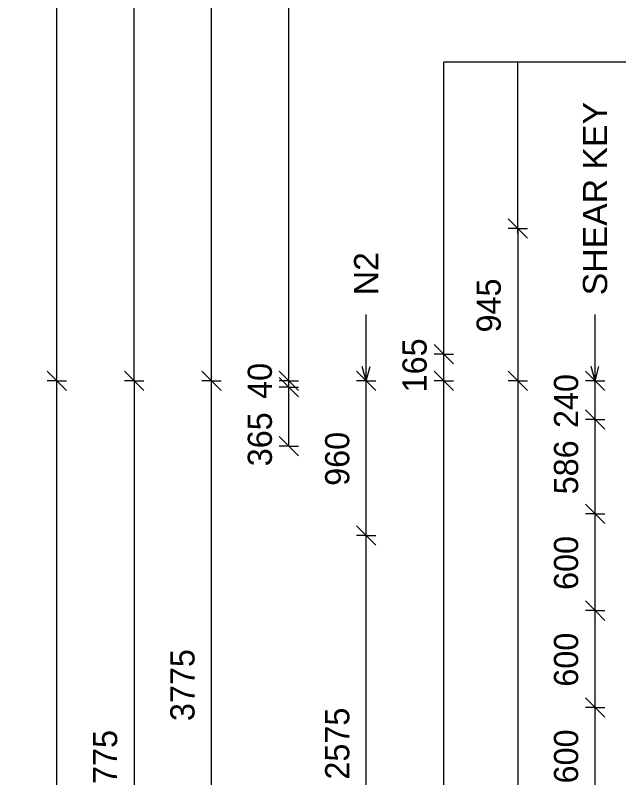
# Model space of a CAD drawing. Header units: millimetres. Extents: x -3132 to 16275, y -2723 to 21287.
# Drawn here: x -3132 to 612, y 5003 to 9732 of the extents above; entities that cross this region are included whole.
import ezdxf

# ---------------------------------------------------------------- set-up
doc = ezdxf.new("R2010")
doc.units = ezdxf.units.MM
for name, color, linetype, lineweight in [('A-ANNO-DIMS', 211, 'Continuous', 9), ('A-ANNO-DIMS-60', 211, 'Continuous', 9), ('A-DETL-MBND', 5, 'Continuous', 18), ('A-DETL-THIN', 151, 'Continuous', 18), ('G-ANNO-TEXT', 231, 'Continuous', 9)]:
    doc.layers.add(name, color=color, linetype=linetype, lineweight=lineweight)
doc.styles.add('Arial_1', font='arial.ttf', dxfattribs={"height": 150})
doc.styles.add('Nirmala UI Semilight', font='NirmalaS.ttf', dxfattribs={"height": 150})
doc.dimstyles.new('Arrow_Filled_-_2_5_NI_UI', dxfattribs={"dimscale": 304.8, "dimtxt": 157.104592, "dimasz": 0.393701, "dimexe": 0.19685, "dimexo": 0.0625, "dimgap": 0.19685, "dimtad": 1, "dimdec": 0, "dimzin": 0, "dimdsep": 46, "dimtxsty": 'Nirmala UI Semilight', "dimblk1": 'OBLIQUE', "dimblk2": 'OBLIQUE', "dimsah": 1, "dimcen": 0.09, "dimazin": 0, "dimtfac": 1, "dimtdec": 4, "dimtix": 1, "dimtmove": 0, "dimatfit": 3, "dimfxl": 0.19685, "dimfxlon": 1, "dimtvp": 1, "dimtolj": 1, "dimtzin": 0, "dimarcsym": 2})
doc.dimstyles.new('Arrow_Filled_-_2_5_NI_UI_2', dxfattribs={"dimscale": 304.8, "dimtxt": 157.104592, "dimasz": 0.393701, "dimexe": 0.19685, "dimexo": 0.0625, "dimgap": 0.19685, "dimtad": 1, "dimdec": 0, "dimzin": 0, "dimdsep": 46, "dimtxsty": 'Nirmala UI Semilight', "dimblk1": 'OBLIQUE', "dimblk2": 'OBLIQUE', "dimsah": 1, "dimcen": 0.09, "dimazin": 0, "dimtfac": 1, "dimtdec": 4, "dimtix": 1, "dimtmove": 2, "dimatfit": 3, "dimfxl": 0.19685, "dimfxlon": 1, "dimtvp": 1, "dimtolj": 1, "dimtzin": 0, "dimarcsym": 2})

# ---------------------------------------------------------------- blocks, each defined once
blk = doc.blocks.new('DIMBLOCK1-Elevation Front')
at = {"layer": 'A-ANNO-DIMS-60'}
for p, q in [((-2873.9, 7465), (-2933.9, 7525)), ((-2873.9, 7465), (-2933.9, 7465)), ((-2873.9, -1395), (-2873.9, 7465)), ((-2873.9, 7465), (-2813.9, 7405)), ((-2873.9, 7465), (-2813.9, 7465)), ((-2873.9, -1395), (-2933.9, -1335)), ((-2873.9, -1395), (-2933.9, -1395)), ((-2873.9, -1395), (-2813.9, -1455)), ((-2873.9, -1395), (-2813.9, -1395))]:
    blk.add_line(p, q, dxfattribs=at)
at = {"layer": 'A-ANNO-DIMS-60', "color": 0, "insert": (-3129.6, 2806.5), "char_height": 150, "width": 548.438, "attachment_point": 1, "rotation": 90, "line_spacing_factor": 1.142579, "style": 'Nirmala UI Semilight'}
blk.add_mtext('8860', dxfattribs=at)
blk = doc.blocks.new('_Oblique')
at = {"color": 0, "linetype": 'ByBlock', "lineweight": -2}
blk.add_line((-0.5, -0.5), (0.5, 0.5), dxfattribs=at)
blk = doc.blocks.new('DIMBLOCK13-Elevation Front')
at = {"layer": 'A-ANNO-DIMS-60'}
for p, q in [((465.9, 5439.5), (405.9, 5499.5)), ((465.9, 5439.5), (405.9, 5439.5)), ((465.9, 4839.5), (465.9, 5439.5)), ((465.9, 5439.5), (525.9, 5379.5)), ((465.9, 5439.5), (525.9, 5439.5)), ((465.9, 4839.5), (405.9, 4899.5)), ((465.9, 4839.5), (405.9, 4839.5)), ((465.9, 4839.5), (525.9, 4779.5)), ((465.9, 4839.5), (525.9, 4839.5))]:
    blk.add_line(p, q, dxfattribs=at)
at = {"layer": 'A-ANNO-DIMS-60', "color": 0, "insert": (210.2, 4968.1), "char_height": 150, "width": 411.328, "attachment_point": 1, "rotation": 90, "line_spacing_factor": 1.142579, "style": 'Nirmala UI Semilight'}
blk.add_mtext('600', dxfattribs=at)
blk = doc.blocks.new('DIMBLOCK14-Elevation Front')
at = {"layer": 'A-ANNO-DIMS-60'}
for p, q in [((465.9, 6039.5), (405.9, 6099.5)), ((465.9, 6039.5), (405.9, 6039.5)), ((465.9, 5439.5), (465.9, 6039.5)), ((465.9, 6039.5), (525.9, 5979.5)), ((465.9, 6039.5), (525.9, 6039.5)), ((465.9, 5439.5), (405.9, 5499.5)), ((465.9, 5439.5), (405.9, 5439.5)), ((465.9, 5439.5), (525.9, 5379.5)), ((465.9, 5439.5), (525.9, 5439.5))]:
    blk.add_line(p, q, dxfattribs=at)
at = {"layer": 'A-ANNO-DIMS-60', "color": 0, "insert": (210.2, 5568.1), "char_height": 150, "width": 411.328, "attachment_point": 1, "rotation": 90, "line_spacing_factor": 1.142579, "style": 'Nirmala UI Semilight'}
blk.add_mtext('600', dxfattribs=at)
blk = doc.blocks.new('DIMBLOCK15-Elevation Front')
at = {"layer": 'A-ANNO-DIMS-60'}
for p, q in [((465.9, 6639.5), (405.9, 6699.5)), ((465.9, 6639.5), (405.9, 6639.5)), ((465.9, 6039.5), (465.9, 6639.5)), ((465.9, 6639.5), (525.9, 6579.5)), ((465.9, 6639.5), (525.9, 6639.5)), ((465.9, 6039.5), (405.9, 6099.5)), ((465.9, 6039.5), (405.9, 6039.5)), ((465.9, 6039.5), (525.9, 5979.5)), ((465.9, 6039.5), (525.9, 6039.5))]:
    blk.add_line(p, q, dxfattribs=at)
at = {"layer": 'A-ANNO-DIMS-60', "color": 0, "insert": (210.2, 6168.1), "char_height": 150, "width": 411.328, "attachment_point": 1, "rotation": 90, "line_spacing_factor": 1.142579, "style": 'Nirmala UI Semilight'}
blk.add_mtext('600', dxfattribs=at)
blk = doc.blocks.new('DIMBLOCK16-Elevation Front')
at = {"layer": 'A-ANNO-DIMS-60'}
for p, q in [((465.9, 7225), (405.9, 7285)), ((465.9, 7225), (405.9, 7225)), ((465.9, 6639.5), (465.9, 7225)), ((465.9, 7225), (525.9, 7165)), ((465.9, 7225), (525.9, 7225)), ((465.9, 6639.5), (405.9, 6699.5)), ((465.9, 6639.5), (405.9, 6639.5)), ((465.9, 6639.5), (525.9, 6579.5)), ((465.9, 6639.5), (525.9, 6639.5))]:
    blk.add_line(p, q, dxfattribs=at)
at = {"layer": 'A-ANNO-DIMS-60', "color": 0, "insert": (210.2, 6760.9), "char_height": 150, "width": 411.328, "attachment_point": 1, "rotation": 90, "line_spacing_factor": 1.142579, "style": 'Nirmala UI Semilight'}
blk.add_mtext('586', dxfattribs=at)
blk = doc.blocks.new('DIMBLOCK17-Elevation Front')
at = {"layer": 'A-ANNO-DIMS-60'}
for p, q in [((465.9, 7465), (405.9, 7525)), ((465.9, 7465), (405.9, 7465)), ((465.9, 7225), (465.9, 7465)), ((465.9, 7465), (525.9, 7405)), ((465.9, 7465), (525.9, 7465)), ((465.9, 7225), (405.9, 7285)), ((465.9, 7225), (405.9, 7225)), ((465.9, 7225), (525.9, 7165)), ((465.9, 7225), (525.9, 7225))]:
    blk.add_line(p, q, dxfattribs=at)
at = {"layer": 'A-ANNO-DIMS-60', "color": 0, "insert": (210.2, 7172.2), "char_height": 150, "width": 414.756, "attachment_point": 1, "rotation": 90, "line_spacing_factor": 1.142579, "style": 'Nirmala UI Semilight'}
blk.add_mtext('240', dxfattribs=at)
blk = doc.blocks.new('DIMBLOCK48-Elevation Front')
at = {"layer": 'A-ANNO-DIMS-60'}
for p, q in [((-953.9, 6505), (-1013.9, 6565)), ((-953.9, 6505), (-1013.9, 6505)), ((-953.9, 3930), (-953.9, 6505)), ((-953.9, 6505), (-893.9, 6445)), ((-953.9, 6505), (-893.9, 6505)), ((-953.9, 3930), (-1013.9, 3990)), ((-953.9, 3930), (-1013.9, 3930)), ((-953.9, 3930), (-893.9, 3870)), ((-953.9, 3930), (-893.9, 3930))]:
    blk.add_line(p, q, dxfattribs=at)
at = {"layer": 'A-ANNO-DIMS-60', "color": 0, "insert": (-1209.6, 4991.8), "char_height": 150, "width": 541.582, "attachment_point": 1, "rotation": 90, "line_spacing_factor": 1.142579, "style": 'Nirmala UI Semilight'}
blk.add_mtext('2575', dxfattribs=at)
blk = doc.blocks.new('DIMBLOCK49-Elevation Front')
at = {"layer": 'A-ANNO-DIMS-60'}
for p, q in [((-953.9, 7465), (-1013.9, 7525)), ((-953.9, 7465), (-1013.9, 7465)), ((-953.9, 6505), (-953.9, 7465)), ((-953.9, 7465), (-893.9, 7405)), ((-953.9, 7465), (-893.9, 7465)), ((-953.9, 6505), (-1013.9, 6565)), ((-953.9, 6505), (-1013.9, 6505)), ((-953.9, 6505), (-893.9, 6445)), ((-953.9, 6505), (-893.9, 6505))]:
    blk.add_line(p, q, dxfattribs=at)
at = {"layer": 'A-ANNO-DIMS-60', "color": 0, "insert": (-1209.6, 6813.6), "char_height": 150, "width": 411.328, "attachment_point": 1, "rotation": 90, "line_spacing_factor": 1.142579, "style": 'Nirmala UI Semilight'}
blk.add_mtext('960', dxfattribs=at)
blk = doc.blocks.new('DIMBLOCK50-Elevation Front')
at = {"layer": 'A-ANNO-DIMS-60'}
for p, q in [((-1433.9, 7425), (-1493.9, 7485)), ((-1433.9, 7425), (-1493.9, 7425)), ((-1433.9, 7060), (-1433.9, 7425)), ((-1433.9, 7425), (-1373.9, 7365)), ((-1433.9, 7425), (-1373.9, 7425)), ((-1433.9, 7060), (-1493.9, 7120)), ((-1433.9, 7060), (-1493.9, 7060)), ((-1433.9, 7060), (-1373.9, 7000)), ((-1433.9, 7060), (-1373.9, 7060))]:
    blk.add_line(p, q, dxfattribs=at)
at = {"layer": 'A-ANNO-DIMS-60', "color": 0, "insert": (-1689.6, 6934.9), "char_height": 150, "width": 411.328, "attachment_point": 1, "rotation": 90, "line_spacing_factor": 1.142579, "style": 'Nirmala UI Semilight'}
blk.add_mtext('365', dxfattribs=at)
blk = doc.blocks.new('DIMBLOCK51-Elevation Front')
at = {"layer": 'A-ANNO-DIMS-60'}
for p, q in [((-1433.9, 7465), (-1493.9, 7525)), ((-1433.9, 7425), (-1493.9, 7485)), ((-1433.9, 7465), (-1493.9, 7465)), ((-1433.9, 7425), (-1493.9, 7425)), ((-1433.9, 7425), (-1433.9, 7465)), ((-1433.9, 7465), (-1373.9, 7405)), ((-1433.9, 7465), (-1373.9, 7465)), ((-1433.9, 7425), (-1373.9, 7365)), ((-1433.9, 7425), (-1373.9, 7425))]:
    blk.add_line(p, q, dxfattribs=at)
at = {"layer": 'A-ANNO-DIMS-60', "color": 0, "insert": (-1689.6, 7352.8), "char_height": 150, "width": 277.647, "attachment_point": 1, "rotation": 90, "line_spacing_factor": 1.142579, "style": 'Nirmala UI Semilight'}
blk.add_mtext('40', dxfattribs=at)
blk = doc.blocks.new('DIMBLOCK56-Elevation Front')
at = {"layer": 'A-ANNO-DIMS-60'}
for p, q in [((-1913.9, 7465), (-1973.9, 7525)), ((-1913.9, 7465), (-1973.9, 7465)), ((-1913.9, 3690), (-1913.9, 7465)), ((-1913.9, 7465), (-1853.9, 7405)), ((-1913.9, 7465), (-1853.9, 7465)), ((-1913.9, 3690), (-1973.9, 3750)), ((-1913.9, 3690), (-1973.9, 3690)), ((-1913.9, 3690), (-1853.9, 3630)), ((-1913.9, 3690), (-1853.9, 3690))]:
    blk.add_line(p, q, dxfattribs=at)
at = {"layer": 'A-ANNO-DIMS-60', "color": 0, "insert": (-2169.6, 5354.7), "char_height": 150, "width": 534.727, "attachment_point": 1, "rotation": 90, "line_spacing_factor": 1.142579, "style": 'Nirmala UI Semilight'}
blk.add_mtext('3775', dxfattribs=at)
blk = doc.blocks.new('DIMBLOCK71-Elevation Front')
at = {"layer": 'A-ANNO-DIMS-60'}
for p, q in [((-473.9, 7465), (-533.9, 7525)), ((-473.9, 7465), (-533.9, 7465)), ((-473.9, -1365), (-473.9, 7465)), ((-473.9, 7465), (-413.9, 7405)), ((-473.9, 7465), (-413.9, 7465)), ((-473.9, -1365), (-533.9, -1305)), ((-473.9, -1365), (-533.9, -1365)), ((-473.9, -1365), (-413.9, -1425)), ((-473.9, -1365), (-413.9, -1365))]:
    blk.add_line(p, q, dxfattribs=at)
at = {"layer": 'A-ANNO-DIMS-60', "color": 0, "insert": (-729.6, 2821.5), "char_height": 150, "width": 548.438, "attachment_point": 1, "rotation": 90, "line_spacing_factor": 1.142579, "style": 'Nirmala UI Semilight'}
blk.add_mtext('8830', dxfattribs=at)
blk = doc.blocks.new('DIMBLOCK72-Elevation Front')
at = {"layer": 'A-ANNO-DIMS-60'}
for p, q in [((-473.9, 7630), (-533.9, 7690)), ((-473.9, 7630), (-533.9, 7630)), ((-473.9, 7465), (-473.9, 7630)), ((-473.9, 7630), (-413.9, 7570)), ((-473.9, 7630), (-413.9, 7630)), ((-473.9, 7465), (-533.9, 7525)), ((-473.9, 7465), (-533.9, 7465)), ((-473.9, 7465), (-413.9, 7405)), ((-473.9, 7465), (-413.9, 7465))]:
    blk.add_line(p, q, dxfattribs=at)
at = {"layer": 'A-ANNO-DIMS-60', "color": 0, "insert": (-729.6, 7393.3), "char_height": 150, "width": 370.196, "attachment_point": 1, "rotation": 90, "line_spacing_factor": 1.142579, "style": 'Nirmala UI Semilight'}
blk.add_mtext('165', dxfattribs=at)
blk = doc.blocks.new('DIMBLOCK73-Elevation Front')
at = {"layer": 'A-ANNO-DIMS-60'}
for p, q in [((-14.1, 8410), (-74.1, 8470)), ((-14.1, 8410), (-74.1, 8410)), ((-14.1, 8410), (-14.1, 7465)), ((-14.1, 8410), (45.9, 8350)), ((-14.1, 8410), (45.9, 8410)), ((-14.1, 7465), (-74.1, 7525)), ((-14.1, 7465), (-74.1, 7465)), ((-14.1, 7465), (45.9, 7405)), ((-14.1, 7465), (45.9, 7465))]:
    blk.add_line(p, q, dxfattribs=at)
at = {"layer": 'A-ANNO-DIMS-60', "color": 0, "insert": (-269.8, 7764.7), "char_height": 150, "width": 414.756, "attachment_point": 1, "rotation": 90, "line_spacing_factor": 1.142579, "style": 'Nirmala UI Semilight'}
blk.add_mtext('945', dxfattribs=at)
blk = doc.blocks.new('DIMBLOCK74-Elevation Front')
at = {"layer": 'A-ANNO-DIMS-60'}
for p, q in [((-14.1, 7465), (-74.1, 7525)), ((-14.1, 7465), (-74.1, 7465)), ((-14.1, 7465), (-14.1, -1365)), ((-14.1, 7465), (45.9, 7405)), ((-14.1, 7465), (45.9, 7465)), ((-14.1, -1365), (-74.1, -1305)), ((-14.1, -1365), (-74.1, -1365)), ((-14.1, -1365), (45.9, -1425)), ((-14.1, -1365), (45.9, -1365))]:
    blk.add_line(p, q, dxfattribs=at)
at = {"layer": 'A-ANNO-DIMS-60', "color": 0, "insert": (-269.8, 2821.5), "char_height": 150, "width": 548.438, "attachment_point": 1, "rotation": 90, "line_spacing_factor": 1.142579, "style": 'Nirmala UI Semilight'}
blk.add_mtext('8830', dxfattribs=at)
blk = doc.blocks.new('DIMBLOCK79-Elevation Front')
at = {"layer": 'A-ANNO-DIMS-60'}
for p, q in [((-2393.9, 7465), (-2453.9, 7525)), ((-2393.9, 7465), (-2453.9, 7465)), ((-2393.9, 7465), (-2393.9, 2689.8)), ((-2393.9, 7465), (-2333.9, 7405)), ((-2393.9, 7465), (-2333.9, 7465)), ((-2393.9, 2689.8), (-2453.9, 2749.8)), ((-2393.9, 2689.8), (-2453.9, 2689.8)), ((-2393.9, 2689.8), (-2333.9, 2629.8)), ((-2393.9, 2689.8), (-2333.9, 2689.8))]:
    blk.add_line(p, q, dxfattribs=at)
at = {"layer": 'A-ANNO-DIMS-60', "color": 0, "insert": (-2649.6, 4853.2), "char_height": 150, "width": 538.155, "attachment_point": 1, "rotation": 90, "line_spacing_factor": 1.142579, "style": 'Nirmala UI Semilight'}
blk.add_mtext('4775', dxfattribs=at)

msp = doc.modelspace()

# ---------------------------------------------------------------- linework, layer by layer
at = {"layer": 'A-DETL-MBND'}
msp.add_line((-2393.9, 7465), (-2393.9, 11290.2), dxfattribs=at)
at = {"layer": 'A-DETL-THIN'}
for p, q in [((-2873.9, 7465), (-2873.9, 12431.3)), ((-1913.9, 7465), (-1913.9, 10800.2)), ((-1433.9, 7465), (-1433.9, 10320.2)), ((-473.9, 7630), (-473.9, 9440.2)), ((2031.2, 9440.2), (-473.9, 9440.2)), ((-14.1, 8379.5), (-14.1, 9440.2))]:
    msp.add_line(p, q, dxfattribs=at)
at = {"layer": 'G-ANNO-TEXT', "color": 7}
for p, q in [((-954.9, 7464), (-954.9, 7875.3)), ((465, 7464), (465, 7875.3)), ((-954.9, 7464), (-979, 7554)), ((-954.9, 7464), (-930.8, 7554)), ((465, 7464), (440.9, 7554)), ((465, 7464), (489.1, 7554))]:
    msp.add_line(p, q, dxfattribs=at)

# ---------------------------------------------------------------- texts
at = {"layer": 'G-ANNO-TEXT', "color": 7, "char_height": 150, "attachment_point": 1, "rotation": 90, "style": 'Arial_1'}
for s, insert, width in [('SHEAR KEY', (390, 7995.3), 1447.848), ('N2', (-1029.9, 7995.3), 322.278)]:
    msp.add_mtext(s, dxfattribs=dict(at, insert=insert, width=width))

# ---------------------------------------------------------------- dimensions: what is measured, and where the dimension line sits
at = {"layer": 'A-ANNO-DIMS'}
for base, p1, p2, override, picture, middle in [((-14.1, 7465), (45.9, 8410), (45.9, 7465), {"dimpost": '<>', "dimfxl": 945}, 'DIMBLOCK73-Elevation Front', (-151.6, 7937.5)), ((-473.9, 7630), (-413.9, 7465), (-413.9, 7630), {"dimpost": '<>', "dimfxl": 165}, 'DIMBLOCK72-Elevation Front', (-611.9, 7547.5)), ((465.9, 7465), (525.9, 7225), (525.9, 7465), {"dimpost": '<>', "dimfxl": 240}, 'DIMBLOCK17-Elevation Front', (328.4, 7345)), ((-2873.9, 7465), (-2813.9, -1395), (-2813.9, 7465), {"dimpost": '<>', "dimfxl": 8860}, 'DIMBLOCK1-Elevation Front', (-3011.5, 3035)), ((-2393.9, 2689.8), (-2333.9, 7465), (-2333.9, 2689.8), {"dimpost": '<>', "dimfxl": 4775.177204}, 'DIMBLOCK79-Elevation Front', (-2530.2, 5077.4)), ((-1913.9, 7465), (-1853.9, 3690), (-1853.9, 7465), {"dimpost": '<>', "dimfxl": 3775}, 'DIMBLOCK56-Elevation Front', (-2051.5, 5577.5)), ((-953.9, 7465), (-893.9, 6505), (-893.9, 7465), {"dimpost": '<>', "dimfxl": 960}, 'DIMBLOCK49-Elevation Front', (-1091.5, 6985)), ((-473.9, 7465), (-413.9, -1365), (-413.9, 7465), {"dimpost": '<>', "dimfxl": 8830}, 'DIMBLOCK71-Elevation Front', (-611.5, 3050)), ((-14.1, -1365), (45.9, 7465), (45.9, -1365), {"dimpost": '<>', "dimfxl": 8830}, 'DIMBLOCK74-Elevation Front', (-151.6, 3050)), ((465.9461497, 7225), (525.9461497, 6639.5), (525.9461497, 7225), {"dimpost": '<>', "dimfxl": 585.5}, 'DIMBLOCK16-Elevation Front', (328.383388, 6932.25)), ((465.9, 6639.5), (525.9, 6039.5), (525.9, 6639.5), {"dimpost": '<>', "dimfxl": 600}, 'DIMBLOCK15-Elevation Front', (328.4, 6339.5)), ((-953.9, 6505), (-893.9, 3930), (-893.9, 6505), {"dimpost": '<>', "dimfxl": 2575}, 'DIMBLOCK48-Elevation Front', (-1091.4, 5217.5)), ((465.9, 6039.5), (525.9, 5439.5), (525.9, 6039.5), {"dimpost": '<>', "dimfxl": 600}, 'DIMBLOCK14-Elevation Front', (328.4, 5739.5)), ((465.9, 5439.5), (525.9, 4839.5), (525.9, 5439.5), {"dimpost": '<>', "dimfxl": 600}, 'DIMBLOCK13-Elevation Front', (328.4, 5139.5))]:
    dim = msp.add_linear_dim(base=base, p1=p1, p2=p2, angle=90, dimstyle='Arrow_Filled_-_2_5_NI_UI', override=override, dxfattribs=at)
    dim.commit()
    dim.dimension.update_dxf_attribs({"geometry": picture, "text_midpoint": middle})
for base, p1, p2, override, picture, middle in [((-1433.9, 7465), (-1373.9, 7425), (-1373.9, 7465), {"dimpost": '<>', "dimfxl": 40}, 'DIMBLOCK51-Elevation Front', (-1589.6, 7491.6)), ((-1433.9, 7425), (-1373.9, 7060), (-1373.9, 7425), {"dimpost": '<>', "dimfxl": 365}, 'DIMBLOCK50-Elevation Front', (-1589.6, 7140.6))]:
    dim = msp.add_linear_dim(base=base, p1=p1, p2=p2, angle=90, dimstyle='Arrow_Filled_-_2_5_NI_UI_2', override=override, dxfattribs=at)
    dim.commit()
    dim.dimension.update_dxf_attribs({"geometry": picture, "text_midpoint": middle, "dimtype": 160, "text_rotation": 90})

doc.saveas('drawing.dxf')
